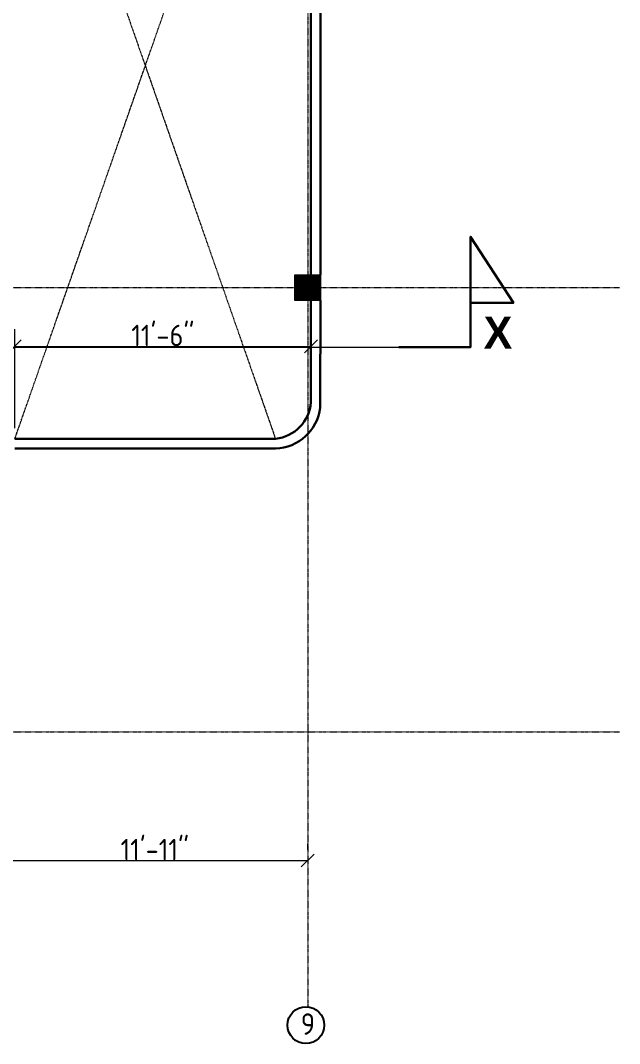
# Model space of a CAD drawing. Extents: x -95606 to 113309, y -42160 to -940.
# Drawn here: x -41094.8 to -40815.5, y -19013.9 to -18537.1 of the extents above; entities that cross this region are included whole.
import ezdxf

# ---------------------------------------------------------------- set-up
doc = ezdxf.new("R2010")
doc.units = 0
doc.header["$LTSCALE"] = 0.02
doc.header["$MEASUREMENT"] = 0
doc.header["$PDMODE"] = 3
doc.header["$PDSIZE"] = -2
doc.linetypes.add('ACAD_ISO04W100', pattern=[30, 24, -3, 0, -3])
doc.linetypes.add('CENTERX2', pattern=[101.6, 63.5, -12.7, 12.7, -12.7])
doc.layers.get('0').update_dxf_attribs({"linetype": 'CONTINUOUS'})
doc.layers.get('DEFPOINTS').update_dxf_attribs({"linetype": 'CONTINUOUS'})
for name, color, linetype, lineweight in [('RBH CENTER LINE', 1, 'ACAD_ISO04W100', 13), ('RBH DIMENSIONS', 8, 'CONTINUOUS', 15), ('RBH TEXT', 50, 'CONTINUOUS', 13), ('RBH TEXT FRAME', 90, 'CONTINUOUS', 25), ('RBH WALL - 0.18', 252, 'CONTINUOUS', 18), ('RBH WALL - 0.30', 7, 'CONTINUOUS', 30)]:
    doc.layers.add(name, color=color, linetype=linetype, lineweight=lineweight)
doc.styles.add('RBH-225', font='ARIALN.TTF', dxfattribs={"height": 225})
doc.styles.get("Standard").update_dxf_attribs({"font": 'ISOCP'})
doc.dimstyles.new('RBH DIM 01', dxfattribs={"dimtxt": 10, "dimasz": 6, "dimexe": 8, "dimexo": 5, "dimgap": 0.09, "dimtad": 1, "dimdec": 0, "dimzin": 0, "dimdsep": 46, "dimlunit": 4, "dimtxsty": 'Standard', "dimblk": 'OBLIQUE', "dimcen": 0.09, "dimclrd": 4, "dimclre": 1, "dimclrt": 2, "dimadec": 0, "dimazin": 0, "dimtfac": 1, "dimtdec": 0, "dimtofl": 0, "dimtmove": 0, "dimatfit": 3, "dimldrblk": 'OPEN30', "dimfxl": 1, "dimtolj": 1, "dimtzin": 0, "dimlwd": -1, "dimlwe": -1, "dimarcsym": 0})

# ---------------------------------------------------------------- blocks, each defined once
blk = doc.blocks.new('_Oblique')
at = {"color": 0, "linetype": 'ByBlock', "lineweight": -2}
blk.add_line((-0.5, -0.5), (0.5, 0.5), dxfattribs=at)
blk = doc.blocks.new('*D951')
at = {"layer": 'DEFPOINTS', "color": 0, "lineweight": -2, "ltscale": 0.75, "transparency": 16777216}
for p in [(-40959.34, -18684.1), (-40959.34, -18688.99), (-41097.39, -18732.1)]:
    blk.add_point(p, dxfattribs=at)
at = {"layer": 'RBH DIMENSIONS', "color": 1, "ltscale": 0.75, "transparency": 16777216}
for p, q in [((-41097.39, -18727.1), (-41097.39, -18680.99)), ((-40959.34, -18689.1), (-40959.34, -18696.99))]:
    blk.add_line(p, q, dxfattribs=at)
at = {"layer": 'RBH DIMENSIONS', "color": 4, "ltscale": 0.75, "transparency": 16777216}
blk.add_line((-41097.39, -18688.99), (-40959.34, -18688.99), dxfattribs=at)
at = {"layer": 'RBH DIMENSIONS', "color": 4, "ltscale": 0.75, "transparency": 16777216, "xscale": 6, "yscale": 6, "zscale": 6, "rotation": 180}
blk.add_blockref('_Oblique', (-41097.39, -18688.99), dxfattribs=at)
at = {"layer": 'RBH DIMENSIONS', "color": 4, "ltscale": 0.75, "transparency": 16777216, "xscale": 6, "yscale": 6, "zscale": 6}
blk.add_blockref('_Oblique', (-40959.34, -18688.99), dxfattribs=at)
at = {"layer": 'RBH DIMENSIONS', "color": 2, "ltscale": 0.75, "transparency": 16777216, "insert": (-41028.37, -18683.9), "char_height": 10, "attachment_point": 5}
blk.add_mtext('\\A1;11\'-6"', dxfattribs=at)
blk = doc.blocks.new('_Open30')
at = {"color": 0, "linetype": 'ByBlock', "lineweight": -2}
for p, q in [((-1, 0.268), (0, 0)), ((0, 0), (-1, -0.268)), ((0, 0), (-1, 0))]:
    blk.add_line(p, q, dxfattribs=at)
blk = doc.blocks.new('*D978')
at = {"layer": 'DEFPOINTS', "color": 0, "lineweight": -2, "ltscale": 0.75, "transparency": 16777216}
for p in [(-41103.39, -18928.61), (-40960.84, -18928.61), (-40960.84, -18928.61)]:
    blk.add_point(p, dxfattribs=at)
at = {"layer": 'RBH DIMENSIONS', "color": 1, "ltscale": 0.75, "transparency": 16777216}
for p, q in [((-41103.39, -18923.61), (-41103.39, -18920.61)), ((-40960.84, -18923.61), (-40960.84, -18920.61))]:
    blk.add_line(p, q, dxfattribs=at)
at = {"layer": 'RBH DIMENSIONS', "color": 4, "ltscale": 0.75, "transparency": 16777216}
blk.add_line((-41103.39, -18928.61), (-40960.84, -18928.61), dxfattribs=at)
at = {"layer": 'RBH DIMENSIONS', "color": 4, "ltscale": 0.75, "transparency": 16777216, "xscale": 6, "yscale": 6, "zscale": 6, "rotation": 180}
blk.add_blockref('_Oblique', (-41103.39, -18928.61), dxfattribs=at)
at = {"layer": 'RBH DIMENSIONS', "color": 4, "ltscale": 0.75, "transparency": 16777216, "xscale": 6, "yscale": 6, "zscale": 6}
blk.add_blockref('_Oblique', (-40960.84, -18928.61), dxfattribs=at)
at = {"layer": 'RBH DIMENSIONS', "color": 2, "ltscale": 0.75, "transparency": 16777216, "insert": (-41032.12, -18923.52), "char_height": 10, "attachment_point": 5}
blk.add_mtext('\\A1;11\'-11"', dxfattribs=at)

msp = doc.modelspace()

# ---------------------------------------------------------------- hatches: boundary and pattern name
at = {"layer": 'RBH DIMENSIONS'}
h = msp.add_hatch(dxfattribs=at)
h.set_pattern_fill('ANSI31', color=6)
h.set_pattern_definition([(45, (-410384.56284, -520756.70027), (-0.088388347648, 0.088388347648), [])])
h.paths.add_polyline_path([(-40966.843, -18655.603), (-40966.843, -18667.603), (-40954.843, -18667.603), (-40954.843, -18655.603)])

# ---------------------------------------------------------------- linework, layer by layer
at = {"layer": 'RBH CENTER LINE', "linetype": 'CENTERX2', "ltscale": 0.12}
for p, q in [((-40960.843, -18187.34), (-40960.843, -18996.791)), ((-41097.393, -18732.103), (-40975.619, -18384.103)), ((-41097.393, -18384.103), (-40975.849, -18732.103)), ((-42573.161, -18661.603), (-40815.457, -18661.603)), ((-42573.161, -18868.603), (-40815.457, -18868.603))]:
    msp.add_line(p, q, dxfattribs=at)
at = {"layer": 'RBH DIMENSIONS', "ltscale": 0.75}
msp.add_lwpolyline([(-40966.843, -18655.603), (-40954.843, -18655.603), (-40954.843, -18667.603), (-40966.843, -18667.603)], close=True, dxfattribs=at)
msp.add_lwpolyline([(-40966.843, -18655.603), (-40954.843, -18655.603), (-40954.843, -18667.603), (-40966.843, -18667.603)], close=True, dxfattribs=at)
msp.add_lwpolyline([(-40966.843, -18655.603), (-40954.843, -18655.603), (-40954.843, -18667.603), (-40966.843, -18667.603)], close=True, dxfattribs=at)
at = {"layer": 'RBH TEXT FRAME'}
msp.add_circle((-40961.671, -19005.329), 8.578, dxfattribs=at)
at = {"layer": 'RBH WALL - 0.18', "color": 3, "ltscale": 0.75}
msp.add_line((-41208.744, -18689.347), (-40918.34, -18689.347), dxfattribs=at)
at = {"layer": 'RBH WALL - 0.30', "ltscale": 0.75}
for p, q in [((-40959.343, -18655.603), (-40959.343, -18460.603)), ((-40959.343, -18655.603), (-40959.343, -18460.603)), ((-40954.843, -18655.603), (-40954.843, -18460.603)), ((-40954.843, -18655.603), (-40954.843, -18460.603)), ((-40959.343, -18667.603), (-40959.343, -18715.004)), ((-40954.843, -18667.603), (-40954.998, -18717.518)), ((-40979.393, -18732.103), (-41097.393, -18732.103)), ((-40979.393, -18736.603), (-41097.393, -18736.603))]:
    msp.add_line(p, q, dxfattribs=at)
msp.add_lwpolyline([(-40918.34, -18689.347), (-40884.87, -18689.347), (-40884.87, -18637.903), (-40864.905, -18668.769), (-40884.87, -18668.769)], dxfattribs=at)
for points in [[(-40981.881, -18732.103), (-40975.849, -18732.103, 0.3594271), (-40959.343, -18715.004, 0.4142136)], [(-40981.843, -18736.603), (-40975.843, -18736.603, 0.3701515), (-40954.998, -18717.518)]]:
    msp.add_lwpolyline(points, format="xyb", dxfattribs=at)

# ---------------------------------------------------------------- texts
at = {"layer": 'RBH TEXT', "color": 0, "insert": (-40908.707, -18675.103), "char_height": 15, "attachment_point": 1, "style": 'RBH-225'}
msp.add_mtext_dynamic_manual_height_columns('\\pi29.87;{\\fStylus BT|b1|i0|c0|p34;X}', width=70.71517, gutter_width=1, heights=[0], dxfattribs=at)
at = {"layer": 'RBH TEXT', "insert": (-40973.334, -18999.831), "char_height": 10, "attachment_point": 1}
msp.add_mtext_dynamic_manual_height_columns('\\pi9.2786;9', width=23.65244, gutter_width=1, heights=[0], dxfattribs=at)

# ---------------------------------------------------------------- dimensions: what is measured, and where the dimension line sits
at = {"layer": 'RBH DIMENSIONS', "ltscale": 0.75}
for base, p1, p2, picture, middle in [((-40959.343, -18688.988), (-41097.393, -18732.103), (-40959.343, -18684.103), '*D951', (-41028.368, -18683.898)), ((-40960.843, -18928.606), (-41103.393, -18928.606), (-40960.843, -18928.606), '*D978', (-41032.118, -18923.516))]:
    dim = msp.add_linear_dim(base=base, p1=p1, p2=p2, dimstyle='RBH DIM 01', dxfattribs=at)
    dim.commit()
    dim.dimension.update_dxf_attribs({"geometry": picture, "text_midpoint": middle})

doc.saveas('drawing.dxf')
